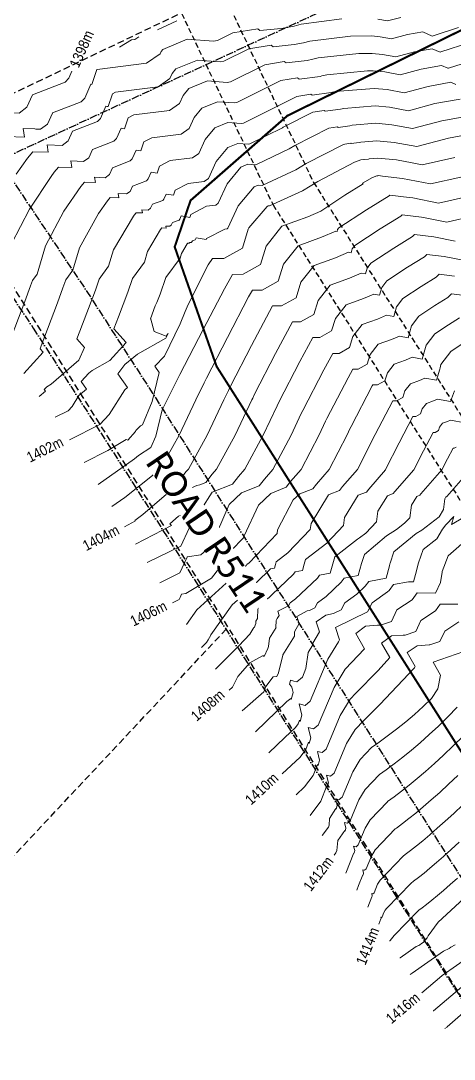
# Model space of a CAD drawing. Header units: metres. Extents: x 5688 to 19740, y -52 to 3406.
# Drawn here: x 6164.9 to 6371.4, y 2206.3 to 2700.7 of the extents above; entities that cross this region are included whole.
import ezdxf
from ezdxf.enums import TextEntityAlignment as Align

# ---------------------------------------------------------------- set-up
doc = ezdxf.new("R2010")
doc.units = ezdxf.units.M
for name, pattern in [('ACAD_ISO10W100', [18, 12, -3, 0, -3]), ('DASHED', [19.05, 12.7, -6.35]), ('HIDDEN', [9.525, 6.35, -3.175])]:
    doc.linetypes.add(name, pattern=pattern)
for name, color, linetype in [('CENTRELINES', 7, 'Continuous'), ('Contours', 7, 'Continuous'), ('LINES', 7, 'Continuous'), ('PWV_RESERVES', 7, 'Continuous'), ('SERV', 7, 'Continuous'), ('SITE', 7, 'Continuous'), ('STRAATNAME', 7, 'Continuous')]:
    doc.layers.add(name, color=color, linetype=linetype)
doc.styles.add('MM-STANDARD', font='', dxfattribs={"height": 1})
doc.styles.add('Text_Style_1', font='calibri.ttf')
doc.styles.get('MM-STANDARD').set_extended_font_data('MM-STANDARD')

# ---------------------------------------------------------------- blocks, each defined once
blk = doc.blocks.new('CONTOURS-CG')
at = {"layer": 'Contours', "color": 253, "lineweight": 9, "true_color": 0xa1a3a5}
for points, elevation in [([(30186.99, 1078.49), (30185.06, 1077.35), (30185.06, 1077.35), (30184.27, 1076.7), (30181.47, 1075.55), (30166.5, 1065.1), (30165.59, 1064.33)], 1415.5), ([(30189, 1127.36), (30185.14, 1123.83), (30181.53, 1120.59), (30178.17, 1117.65), (30175.06, 1115.01), (30172.21, 1112.65), (30169.61, 1110.59), (30167.27, 1108.81), (30166.01, 1107.89), (30154.36, 1095.81), (30153.7, 1094.96), (30153.08, 1093.93), (30152.2, 1091.82), (30151.94, 1091.6), (30151.64, 1091.68), (30151.78, 1091.11), (30151.69, 1090.79), (30151.65, 1090.86), (30150.64, 1088.3)], 1414), ([(30188.09, 1110.34), (30184.67, 1107.26), (30181.49, 1104.46), (30178.56, 1101.95), (30175.88, 1099.72), (30173.46, 1097.76), (30171.28, 1096.09), (30169.77, 1094.97), (30157.97, 1083.04), (30156.08, 1080.6), (30156.04, 1080.54), (30155.99, 1080.41), (30155.96, 1080.35), (30155.89, 1080.19)], 1414.5), ([(30191.11, 1100.53), (30178.99, 1089.32), (30174.17, 1082.74), (30173.71, 1081.82), (30172.73, 1080.74), (30171.81, 1079.68), (30171.09, 1079.09), (30170.16, 1078.54), (30170.16, 1078.54), (30169.78, 1078.22), (30168.42, 1077.67), (30160.79, 1072.34), (30160.72, 1072.29)], 1415), ([(30188.38, 1159.19), (30183.92, 1154.98), (30179.67, 1151.09), (30175.65, 1147.51), (30171.86, 1144.24), (30168.3, 1141.27), (30164.97, 1138.6), (30161.9, 1136.22), (30159.08, 1134.13), (30158.51, 1133.72), (30148.95, 1123.68), (30147.14, 1120.72), (30144.62, 1114.67), (30144.61, 1114.65), (30143.86, 1114.02), (30143, 1114.24), (30143.4, 1112.61), (30143.15, 1111.69), (30143.05, 1111.89), (30141.02, 1106.77), (30140.14, 1104.51)], 1413), ([(30190.67, 1145.15), (30186.38, 1141.12), (30182.33, 1137.41), (30178.52, 1134), (30174.95, 1130.91), (30171.63, 1128.11), (30168.56, 1125.61), (30165.76, 1123.41), (30163.21, 1121.49), (30162.26, 1120.8), (30151.33, 1109.32), (30150.11, 1107.33), (30148.4, 1103.24), (30147.9, 1102.81), (30147.32, 1102.96), (30147.59, 1101.86), (30147.42, 1101.24), (30147.35, 1101.37), (30145.39, 1096.41)], 1413.5), ([(30187.98, 1191.7), (30183.54, 1187.05), (30179.11, 1182.69), (30174.74, 1178.6), (30170.44, 1174.77), (30166.21, 1171.2), (30162.08, 1167.86), (30158.05, 1164.75), (30154.15, 1161.84), (30151, 1159.55), (30144.19, 1152.4), (30141.2, 1147.51), (30137.03, 1137.49), (30137.02, 1137.48), (30135.79, 1136.44), (30134.36, 1136.8), (30135.02, 1134.12), (30134.61, 1132.59), (30134.44, 1132.91), (30131.15, 1128.19), (30130.69, 1123.4), (30130.25, 1122.27), (30129.45, 1121.22)], 1412), ([(30190.83, 1177.92), (30186.11, 1173.25), (30181.56, 1168.89), (30177.17, 1164.85), (30172.96, 1161.11), (30168.93, 1157.67), (30165.09, 1154.51), (30161.46, 1151.64), (30158.03, 1149.04), (30154.83, 1146.69), (30154.75, 1146.63), (30146.57, 1138.04), (30144.17, 1134.12), (30140.82, 1126.08), (30140.81, 1126.06), (30139.82, 1125.23), (30138.68, 1125.52), (30139.21, 1123.37), (30138.88, 1122.14), (30138.74, 1122.4), (30134.93, 1112.72), (30134.89, 1112.62)], 1412.5), ([(30171.11, 1055.72), (30171.13, 1055.74), (30180.77, 1063.83), (30180.79, 1063.85), (30194.51, 1073.43)], 1416), ([(30176.63, 1047.11), (30176.67, 1047.14), (30193.18, 1061.13)], 1416.5), ([(30191.22, 1218.21), (30176.5, 1213.14), (30180.05, 1206.91), (30178.84, 1200.47), (30175.76, 1195.81), (30171.84, 1191.95), (30167.75, 1188.24), (30163.52, 1184.68), (30159.16, 1181.23), (30154.71, 1177.88), (30150.19, 1174.58), (30147.25, 1172.46), (30141.81, 1166.75), (30138.24, 1160.91), (30133.23, 1148.9), (30133.22, 1148.89), (30131.75, 1147.65), (30130.04, 1148.08), (30130.84, 1144.87), (30130.33, 1143.04), (30130.13, 1143.42), (30127.25, 1138.65), (30127.02, 1135.51), (30126.65, 1134.57), (30123.68, 1130.65)], 1411.5), ([(30117.92, 1140.07), (30123.05, 1146.87), (30125.83, 1153.94), (30126.06, 1153.48), (30126.65, 1155.62), (30125.72, 1159.36), (30127.71, 1158.86), (30129.43, 1160.31), (30135.27, 1174.3), (30139.43, 1181.11), (30143.49, 1185.38), (30151.18, 1192.95), (30167.63, 1210.46), (30167.99, 1211.11), (30164.26, 1217.65), (30168.94, 1220.95), (30174.63, 1221.32), (30174.91, 1221.32), (30179.74, 1222.99), (30182.08, 1227.92), (30188.74, 1232.27)], 1411), ([(30066.19, 1220.06), (30067.5, 1221.35), (30068.59, 1222.48), (30069.38, 1223.68), (30070.61, 1226.03), (30070.61, 1226.04), (30080.82, 1240.37), (30087.29, 1246.15), (30098.65, 1256.99), (30099.06, 1257.55), (30099.82, 1257.69), (30100.98, 1257.9), (30100.99, 1257.9), (30101.42, 1259.57), (30101.83, 1260.81), (30107.37, 1265.11), (30118.02, 1276.24), (30118.39, 1279.08), (30126.75, 1292.69), (30127, 1292.9), (30132, 1294.85), (30133.44, 1296.72), (30140.48, 1304.77), (30140.5, 1304.8), (30148.94, 1321.44), (30157.39, 1337.54), (30159.17, 1337.55), (30162.1, 1339.17), (30163.04, 1342.29), (30165.72, 1345.67), (30170.05, 1347.21), (30172.61, 1348.34), (30178.13, 1347.28), (30179.8, 1352.52), (30179.84, 1353.28), (30180.27, 1354.8), (30185.05, 1361.08), (30190.39, 1364.59)], 1407), ([(30072.81, 1209.84), (30084.05, 1220.93), (30089.27, 1226.37), (30091.1, 1229.64), (30091.24, 1229.4), (30092.05, 1231.57), (30092.15, 1232.57), (30092.93, 1233.83), (30092.92, 1233.86), (30093.1, 1238.38), (30093.58, 1239.23), (30093.34, 1239.96), (30095.22, 1240.88), (30095.49, 1241.4), (30096.4, 1242.06), (30110.02, 1255.05), (30110.78, 1256.05), (30114.28, 1256.7), (30114.29, 1256.71), (30115.06, 1259.74), (30115.81, 1262), (30125.9, 1269.83), (30133.82, 1278.1), (30134.32, 1282.03), (30140.92, 1292.61), (30144.75, 1294.11), (30145.85, 1295.54), (30153.9, 1304.74), (30153.92, 1304.76), (30160.43, 1317.6), (30166.94, 1330.01), (30168.32, 1330.02), (30170.57, 1331.27), (30171.3, 1333.67), (30173.36, 1336.28), (30176.7, 1337.47), (30178.68, 1338.34), (30184.9, 1337.15), (30186.74, 1342.34)], 1407.5), ([(30079.35, 1199.7), (30081.05, 1201.19), (30081.14, 1201.46), (30081.13, 1201.49), (30083.47, 1206.22), (30089.22, 1212.74), (30095.21, 1216.04), (30095.71, 1216.09), (30095.87, 1215.96), (30095.87, 1215.96), (30096.06, 1215.8), (30097.81, 1219.61), (30098.16, 1220.53), (30098.55, 1224.55), (30098.55, 1224.55), (30101.71, 1229.66), (30101.7, 1229.68), (30101.83, 1232.99), (30102.32, 1233.85), (30103.17, 1235.33), (30103.17, 1235.34), (30102.5, 1237.39), (30107.72, 1239.95), (30108.48, 1241.39), (30111.02, 1243.2), (30121.4, 1253.1), (30122.5, 1254.56), (30127.58, 1255.51), (30127.58, 1255.51), (30128.71, 1259.92), (30129.8, 1263.18), (30140.59, 1271.69), (30141.51, 1272.27), (30144.43, 1274.54), (30149.61, 1279.96), (30150.25, 1284.97), (30154.84, 1292.33), (30157.51, 1293.37), (30158.27, 1294.36), (30167.32, 1304.71), (30167.33, 1304.73), (30171.91, 1313.76), (30176.49, 1322.49), (30177.46, 1322.49), (30179.05, 1323.37), (30179.56, 1325.06), (30181.01, 1326.89), (30183.36, 1327.73), (30184.75, 1328.34), (30191.67, 1327.02)], 1408), ([(30085.61, 1189.85), (30095.94, 1198.95), (30096.49, 1200.59), (30096.42, 1200.81), (30100.41, 1206.19), (30101.92, 1206.3), (30102.05, 1206.2), (30102.89, 1208.04), (30104.91, 1216.39), (30104.93, 1216.51), (30104.98, 1216.52), (30105, 1216.61), (30110.49, 1225.49), (30110.49, 1225.51), (30110.57, 1227.6), (30112.77, 1231.45), (30112.77, 1231.46), (30111.66, 1234.81), (30116.47, 1237.49), (30117.6, 1237.72), (30120.23, 1239.01), (30121.47, 1241.38), (30125.64, 1244.35), (30132.78, 1251.16), (30134.22, 1253.07), (30140.88, 1254.31), (30140.88, 1254.31), (30142.36, 1260.09), (30143.78, 1264.37), (30154.34, 1273.19), (30159.13, 1276.28), (30162.96, 1279.26), (30165.41, 1281.81), (30166.19, 1287.91), (30168.76, 1292.04), (30170.26, 1292.63), (30170.69, 1293.19), (30180.74, 1304.68), (30180.75, 1304.7), (30183.4, 1309.91), (30186.03, 1314.95), (30186.05, 1314.96), (30186.61, 1314.96), (30187.52, 1315.47)], 1408.5), ([(30091.9, 1179.95), (30091.93, 1179.98), (30106.87, 1194.37), (30106.9, 1194.39), (30108.69, 1195.85), (30108.98, 1195.28), (30109.9, 1198.62), (30109.27, 1201.14), (30108.24, 1202.41), (30108.2, 1202.49), (30108.53, 1204.56), (30110.15, 1204.06), (30111.56, 1203.7), (30114.25, 1205.97), (30115.97, 1210.08), (30116.99, 1217.64), (30116.99, 1217.64), (30119.27, 1221.33), (30119.27, 1221.34), (30119.3, 1222.2), (30122.36, 1227.57), (30122.36, 1227.57), (30120.82, 1232.24), (30125.38, 1235.44), (30129.08, 1236.28), (30132.73, 1238.07), (30134.45, 1241.37), (30140.25, 1245.49), (30144.15, 1249.21), (30145.94, 1251.58), (30154.18, 1253.11), (30154.18, 1253.12), (30155.82, 1258.99), (30155.9, 1259.84), (30156.01, 1260.26), (30157.77, 1265.55), (30168.4, 1274.28), (30171.16, 1275.95), (30179.41, 1282.35), (30181.46, 1285.72), (30182.12, 1290.85), (30182.12, 1290.85), (30182.68, 1291.76), (30183.01, 1291.88), (30183.1, 1292.01), (30194.16, 1304.65)], 1409), ([(30104.6, 1159.98), (30113.14, 1167.88), (30115.85, 1171.47), (30117.22, 1174.96), (30117.52, 1174.38), (30118.27, 1177.12), (30117.09, 1181.92), (30119.64, 1181.28), (30121.84, 1183.14), (30129.33, 1201.09), (30134.68, 1209.83), (30143.89, 1219.5), (30139.79, 1226.68), (30144.4, 1230.2), (30150.05, 1230.68), (30151.47, 1230.7), (30156.77, 1232.53), (30159.33, 1237.95), (30166.64, 1242.72), (30168.89, 1246.14), (30177.69, 1246.02), (30177.69, 1246.02), (30180.03, 1251.05), (30180.84, 1255.91), (30180.93, 1256.19), (30183.65, 1263.76), (30194, 1272.78)], 1410), ([(30111.31, 1150), (30115.35, 1153.75), (30119.45, 1159.17), (30121.53, 1164.45), (30121.79, 1163.93), (30122.46, 1166.37), (30121.41, 1170.64), (30123.68, 1170.07), (30125.63, 1171.72), (30132.3, 1187.7), (30137.05, 1195.47), (30139.74, 1198.29), (30150.44, 1209.13), (30155.94, 1215.31), (30152.03, 1222.16), (30156.67, 1225.57), (30162.34, 1226), (30163.19, 1226.01), (30168.25, 1227.76), (30170.7, 1232.94), (30177.69, 1237.49), (30179.84, 1240.76), (30188.25, 1240.65)], 1410.5), ([(30046.32, 1250.94), (30055.92, 1255.64), (30059.42, 1263.16), (30059.42, 1263.17), (30065.96, 1264.19), (30073.3, 1270.71), (30073.84, 1272.54), (30073.82, 1273.53), (30073.77, 1275.35), (30073.77, 1275.37), (30079.37, 1288.17), (30085.24, 1293.75), (30093.74, 1297.08), (30096.19, 1300.26), (30100.24, 1304.9), (30108.92, 1321.25), (30113.76, 1331.53), (30114.49, 1332.97), (30124.52, 1352.34), (30128.73, 1360.11), (30131.73, 1360.13), (30136.67, 1362.87), (30138.26, 1368.12), (30142.78, 1373.82), (30150.07, 1376.43), (30154.4, 1378.33), (30157.84, 1377.67), (30159.16, 1382.35), (30162.14, 1386.25), (30170.85, 1391.98), (30177.97, 1396.39), (30179.43, 1397.84), (30186.77, 1396.95)], 1405.5), ([(30052.38, 1241.4), (30055.52, 1242.94), (30055.99, 1243.95), (30056.66, 1245.4), (30056.67, 1245.4), (30058.81, 1245.74), (30070.99, 1253.11), (30079.74, 1264.34), (30080.26, 1266.08), (30086.43, 1272.53), (30086.43, 1272.53), (30086.52, 1273.2), (30093.32, 1287.78), (30099.16, 1293.47), (30106.5, 1296.34), (30108.61, 1299.08), (30113.64, 1304.83), (30113.66, 1304.86), (30122.24, 1321.27), (30125.34, 1327.88), (30125.97, 1329.12), (30136.01, 1348.49), (30138.28, 1352.59), (30140.88, 1352.6), (30145.15, 1354.97), (30146.52, 1359.51), (30150.42, 1364.44), (30156.73, 1366.69), (30160.47, 1368.33), (30164.6, 1367.54), (30166.2, 1373.16), (30169.78, 1377.86), (30177.36, 1382.85), (30183.57, 1386.69), (30185.32, 1388.43), (30191.72, 1387.66)], 1406), ([(30059.04, 1231.05), (30059.05, 1231.06), (30063.98, 1237.99), (30077.94, 1250.71), (30082.53, 1254.58), (30085.22, 1256.98), (30087.27, 1258.94), (30087.34, 1259.04), (30087.69, 1259.1), (30087.77, 1259.4), (30087.84, 1259.62), (30088.84, 1260.4), (30102.23, 1274.39), (30102.45, 1276.14), (30109.87, 1290.34), (30113.08, 1293.18), (30119.25, 1295.59), (30121.02, 1297.9), (30127.06, 1304.8), (30127.08, 1304.83), (30135.55, 1321.29), (30136.93, 1324.24), (30137.46, 1325.28), (30147.51, 1344.64), (30147.83, 1345.06), (30150.03, 1345.07), (30153.62, 1347.07), (30154.78, 1350.9), (30158.07, 1355.05), (30163.39, 1356.95), (30166.54, 1358.33), (30171.37, 1357.41), (30173.23, 1363.98), (30177.42, 1369.47), (30183.87, 1373.72), (30189.16, 1376.99)], 1406.5), ([(30199.44, 1286.94), (30185.25, 1278.62), (30186.48, 1282.46), (30182.65, 1278.5), (30181.09, 1276.41), (30178.29, 1271.81), (30178.28, 1271.81), (30171.76, 1266.74), (30171.76, 1266.74), (30169.66, 1260.43), (30168.22, 1254.82), (30167.13, 1251.39), (30164.78, 1251.42), (30157.66, 1250.09), (30155.53, 1247.27), (30154.87, 1246.64), (30147.46, 1241.37), (30147.44, 1241.36), (30145.24, 1237.14), (30145.24, 1237.13), (30129.99, 1229.66), (30131.95, 1223.69), (30131.43, 1222.77), (30126.39, 1214.55), (30126.36, 1214.49), (30118.05, 1194.56), (30118.05, 1194.55), (30115.6, 1192.49), (30112.77, 1193.2), (30114.08, 1187.87), (30113.25, 1184.83), (30112.92, 1185.48), (30112.25, 1183.76), (30110.92, 1182.01), (30105.83, 1177.3), (30098.21, 1169.97)], 1409.5), ([(30023.47, 1287.14), (30029.72, 1291.57), (30044.53, 1303.23), (30046.33, 1304.72), (30046.53, 1304.98), (30046.57, 1305.03), (30055.58, 1321.22), (30063.59, 1337.92), (30067.42, 1346.12), (30068.55, 1348.33), (30078.56, 1367.71), (30088.63, 1387.06), (30090.51, 1390.21), (30095.15, 1390.24), (30102.77, 1394.47), (30105.22, 1402.57), (30112.19, 1411.37), (30123.45, 1415.38), (30130.13, 1418.31), (30130.77, 1418.19), (30131.02, 1419.07), (30131.59, 1419.81), (30144.79, 1428.49), (30155.6, 1435.19), (30155.87, 1435.45), (30165.18, 1434.39), (30166.96, 1434.11), (30179.17, 1431.69), (30192.48, 1434.72)], 1403.5), ([(30029.46, 1277.59), (30034.74, 1280.32), (30034.47, 1280.54), (30038.28, 1283.48), (30054.01, 1296.97), (30053.94, 1297.69), (30053.84, 1298.65), (30053.85, 1298.66), (30055.49, 1299.3), (30058.94, 1303.8), (30059.99, 1305), (30068.92, 1321.23), (30076.89, 1337.94), (30079.01, 1342.47), (30080.03, 1344.49), (30090.05, 1363.87), (30100.06, 1382.69), (30104.3, 1382.71), (30111.24, 1386.57), (30113.48, 1393.96), (30119.84, 1401.98), (30130.1, 1405.64), (30136.2, 1408.31), (30137.54, 1408.06), (30138.06, 1409.89), (30139.22, 1411.42), (30151.3, 1419.36), (30161.2, 1425.49), (30161.76, 1426.05), (30171.07, 1424.96), (30171.91, 1424.82), (30183.09, 1422.6), (30195.27, 1425.38)], 1404), ([(30034.72, 1269.25), (30051.99, 1278.21), (30051.13, 1278.91), (30055.2, 1282.64), (30056.81, 1283.3), (30058.09, 1284.29), (30059.1, 1286.1), (30060.02, 1286.01), (30059.3, 1291.09), (30058.93, 1294.92), (30063.93, 1297.25), (30065.49, 1297.49), (30068.24, 1298.56), (30071.36, 1302.62), (30073.41, 1304.96), (30082.26, 1321.23), (30090.19, 1337.97), (30090.59, 1338.82), (30091.52, 1340.65), (30101.54, 1360.03), (30109.62, 1375.16), (30113.44, 1375.18), (30119.72, 1378.67), (30121.74, 1385.35), (30127.48, 1392.6), (30136.76, 1395.91), (30142.27, 1398.32), (30144.31, 1397.93), (30145.09, 1400.71), (30146.86, 1403.03), (30157.82, 1410.24), (30166.79, 1415.79), (30167.65, 1416.64), (30176.86, 1415.53), (30187.01, 1413.52)], 1404.5), ([(30040.27, 1260.48), (30056.33, 1268.34), (30060.28, 1276.86), (30060.26, 1277.07), (30061.03, 1278.46), (30066.73, 1277.89), (30066.24, 1281.35), (30066.13, 1285.72), (30071.31, 1294.04), (30080.99, 1297.82), (30083.77, 1301.44), (30086.83, 1304.93), (30095.6, 1321.24), (30102.18, 1335.18), (30103, 1336.81), (30113.02, 1356.18), (30119.17, 1367.64), (30122.59, 1367.66), (30128.19, 1370.77), (30130, 1376.73), (30135.13, 1383.21), (30143.42, 1386.17), (30148.33, 1388.32), (30151.07, 1387.8), (30152.13, 1391.53), (30154.5, 1394.64), (30164.33, 1401.11), (30172.38, 1406.09), (30173.54, 1407.24), (30181.81, 1406.24), (30190.93, 1404.43)], 1405), ([(30182.07, 1038.63), (30183.17, 1039.33), (30183.25, 1039.42), (30198.41, 1052.81)], 1417), ([(30003.34, 1318.95), (30017.79, 1326.18), (30022.3, 1331.02), (30029.64, 1342.82), (30029.64, 1342.83), (30030.95, 1343.92), (30026.4, 1350.35), (30029.65, 1354.87), (30033.94, 1358.36), (30035.74, 1359.74), (30049.22, 1367.29), (30049.22, 1367.3), (30050.28, 1369.51), (30049.44, 1368.3), (30043.74, 1370.56), (30042.01, 1376.41), (30041.99, 1376.53), (30044.11, 1382.71), (30044.99, 1384.3), (30045.01, 1384.36), (30046.48, 1388.26), (30049.15, 1396.16), (30056.02, 1405.43), (30056.02, 1405.43), (30056.68, 1407.64), (30059.42, 1412.24), (30059.7, 1412.57), (30060.55, 1412.55), (30060.48, 1412.97), (30061.3, 1412.92), (30061.64, 1413.17), (30061.87, 1413.7), (30063.25, 1414.23), (30063.42, 1414.41), (30063.71, 1415.07), (30068.38, 1414.3), (30068.38, 1414.3), (30068.55, 1414.76), (30077.27, 1419.29), (30078.47, 1419.45), (30078.8, 1419.68), (30083.6, 1430.38), (30091.22, 1439.47), (30093.13, 1440.26), (30095.16, 1440.1), (30095.48, 1440.15), (30111.15, 1447.54), (30116.14, 1450.53), (30133.78, 1459.52), (30134.51, 1459.76), (30137.28, 1460.23), (30137.53, 1460.02), (30141.3, 1460.52), (30142.08, 1460.73), (30149.74, 1461.35), (30157.98, 1460.58), (30168.79, 1458.56), (30183.88, 1462.61), (30198.27, 1465.21)], 1402), ([(30010.24, 1308.22), (30021.52, 1313.86), (30030.28, 1319.09), (30031.1, 1318.72), (30034.7, 1322.88), (30034.97, 1323.35), (30035.24, 1323.68), (30037.1, 1325.54), (30038.04, 1326.15), (30042.72, 1337.27), (30046.11, 1351), (30043.97, 1354.03), (30048.66, 1358.75), (30056.03, 1374.12), (30058.41, 1380.06), (30059.9, 1383.33), (30069.41, 1402.32), (30071.4, 1405.26), (30076.86, 1405.3), (30085.82, 1410.27), (30088.52, 1419.19), (30088.83, 1419.87), (30097.43, 1430.12), (30097.94, 1430.34), (30098.49, 1430.3), (30098.58, 1430.31), (30114.33, 1437.54), (30121.64, 1441.9), (30139.13, 1451.18), (30142.14, 1452.2), (30143.6, 1452.45), (30143.73, 1452.34), (30145.72, 1452.6), (30146.13, 1452.71), (30150.17, 1453.04), (30159.09, 1452.21), (30166.6, 1450.8), (30171.33, 1449.86), (30186.89, 1453.4)], 1402.5), ([(30016.91, 1297.64), (30034.31, 1309.97), (30036.17, 1311.44), (30036.18, 1311.45), (30042.09, 1315.34), (30044.38, 1320.77), (30047.45, 1333.24), (30047.45, 1333.24), (30055.95, 1350.02), (30067.07, 1371.56), (30077.14, 1390.91), (30080.96, 1397.74), (30086.01, 1397.77), (30094.29, 1402.37), (30096.97, 1411.18), (30104.54, 1420.75), (30116.79, 1425.12), (30123.05, 1427.87), (30134.5, 1435.48), (30143.22, 1440.91), (30142.84, 1441.16), (30147.61, 1443.92), (30149.78, 1444.64), (30149.93, 1444.67), (30149.94, 1444.66), (30150.15, 1444.68), (30150.19, 1444.7), (30150.6, 1444.73), (30152.42, 1444.56), (30162, 1443.4), (30175.25, 1440.77), (30189.69, 1444.06)], 1403), ([(29981.56, 1350.55), (29990.78, 1360.69), (29989.3, 1362.32), (29989.85, 1363.75), (29997.64, 1384.22), (30000.23, 1391.26), (30001.55, 1395.15), (30004.93, 1399.71), (30004.93, 1399.71), (30008.14, 1410.4), (30017.18, 1426.64), (30021.39, 1432.68), (30022.75, 1434.31), (30026.87, 1434.21), (30026.55, 1436.22), (30030.55, 1436.02), (30032.16, 1437.23), (30033.27, 1439.78), (30033.28, 1439.78), (30039.98, 1442.34), (30040.78, 1443.21), (30042.2, 1446.42), (30045.03, 1445.95), (30045.03, 1445.96), (30046.21, 1449.26), (30051.24, 1451.88), (30061.98, 1453.24), (30061.98, 1453.24), (30064.95, 1455.3), (30067.91, 1461.89), (30072.61, 1467.49), (30078.68, 1470.02), (30085.17, 1469.53), (30086.19, 1469.66), (30111.61, 1482.44), (30118.3, 1483.58), (30118.9, 1483.05), (30128.03, 1484.27), (30129.91, 1484.77), (30129.92, 1484.78), (30148.45, 1486.29), (30154.65, 1485.71), (30162.78, 1484.19), (30174.12, 1487.23), (30184.95, 1489.19), (30187.29, 1488.16)], 1400.5), ([(29988.83, 1339.56), (29991.87, 1342.1), (29991.25, 1342.98), (29992.52, 1344.26), (29994.53, 1345.38), (29994.53, 1345.38), (30007.81, 1356.95), (30010.55, 1362.99), (30006.86, 1367.06), (30008.24, 1370.62), (30015.65, 1390.26), (30017.41, 1395.49), (30021.96, 1401.62), (30021.96, 1401.62), (30024.32, 1409.48), (30033.78, 1425.47), (30034.06, 1425.87), (30035.06, 1427.07), (30038.09, 1426.99), (30037.86, 1428.47), (30040.8, 1428.32), (30041.99, 1429.21), (30042.31, 1429.95), (30042.8, 1431.08), (30042.81, 1431.09), (30047.74, 1432.97), (30048.32, 1433.61), (30049.37, 1435.97), (30052.82, 1435.4), (30052.82, 1435.4), (30053.65, 1437.76), (30059.92, 1441.02), (30067.48, 1441.97), (30067.48, 1441.97), (30069.57, 1443.43), (30073.14, 1451.39), (30078.81, 1458.15), (30083.49, 1460.1), (30088.5, 1459.72), (30089.29, 1459.82), (30104.78, 1467.57), (30105.15, 1467.79), (30119.24, 1474.88), (30124.63, 1475.79), (30125.11, 1475.37), (30132.46, 1476.36), (30133.96, 1476.76), (30133.97, 1476.76), (30148.88, 1477.98), (30155.76, 1477.34), (30164.78, 1475.64), (30177.37, 1479.03), (30189.39, 1481.2)], 1401), ([(29996.45, 1329.68), (30002.68, 1332.81), (30004.63, 1334.89), (30007.8, 1339.99), (30007.8, 1339.99), (30011.41, 1343.01), (30008.82, 1346.66), (30012.51, 1350.75), (30014.13, 1352), (30022.48, 1356.68), (30022.48, 1356.68), (30030.32, 1365.29), (30024.42, 1371.8), (30026.62, 1377.49), (30031.07, 1389.26), (30033.28, 1395.83), (30038.99, 1403.53), (30038.99, 1403.53), (30040.5, 1408.56), (30046.74, 1419.05), (30047.38, 1419.82), (30049.32, 1419.77), (30049.17, 1420.72), (30051.05, 1420.62), (30051.81, 1421.19), (30052.34, 1422.39), (30055.5, 1423.6), (30055.87, 1424.01), (30056.54, 1425.52), (30060.6, 1424.85), (30060.6, 1424.85), (30061.1, 1426.26), (30068.59, 1430.16), (30072.97, 1430.71), (30072.97, 1430.71), (30074.18, 1431.55), (30078.37, 1440.88), (30085.02, 1448.81), (30088.31, 1450.18), (30091.83, 1449.91), (30092.38, 1449.98), (30107.97, 1457.55), (30110.64, 1459.16), (30126.88, 1467.32), (30130.95, 1468.01), (30131.32, 1467.69), (30136.88, 1468.44), (30138.03, 1468.74), (30149.31, 1469.67), (30156.87, 1468.96), (30166.79, 1467.1), (30180.62, 1470.82), (30193.83, 1473.21)], 1401.5), ([(29977.98, 1445.46), (29983.36, 1453.13), (29985.8, 1456.05), (29993.19, 1455.87), (29992.62, 1459.48), (29999.79, 1459.12), (30002.69, 1461.28), (30004.69, 1465.86), (30004.69, 1465.86), (30016.72, 1470.45), (30018.14, 1472.01), (30020.7, 1477.77), (30021.18, 1477.7), (30021.68, 1477.61), (30021.68, 1477.61), (30023.86, 1483.76), (30025.22, 1484.47), (30045.49, 1487.03), (30045.49, 1487.03), (30051.11, 1490.93), (30052.22, 1493.41), (30053.99, 1495.52), (30064.23, 1499.77), (30075.18, 1498.95), (30076.9, 1499.18), (30088.7, 1505.11), (30099.33, 1506.92), (30100.28, 1506.09), (30110.31, 1507.15), (30114.77, 1508.03), (30117.75, 1508.82), (30117.76, 1508.82), (30137.13, 1511.14), (30147.16, 1511.23), (30151.31, 1510.84), (30156.76, 1509.82), (30164.37, 1511.86), (30171.63, 1513.18), (30176.13, 1511.18), (30176.14, 1511.18), (30176.61, 1511.3), (30188.71, 1515.2)], 1399), ([(29975.78, 1412.24), (29984.25, 1428.82), (29994.6, 1444.28), (29996.04, 1446.32), (29998.12, 1448.81), (30004.41, 1448.65), (30003.93, 1451.73), (30010.04, 1451.42), (30012.51, 1453.26), (30014.22, 1457.17), (30014.22, 1457.17), (30024.47, 1461.08), (30025.69, 1462.41), (30027.87, 1467.32), (30029.47, 1467.06), (30029.47, 1467.06), (30031.31, 1472.26), (30033.9, 1473.61), (30050.99, 1475.76), (30050.99, 1475.76), (30055.72, 1479.05), (30057.45, 1482.9), (30060.2, 1486.18), (30069.05, 1489.85), (30078.51, 1489.14), (30079.99, 1489.34), (30096.34, 1497.55), (30105.65, 1499.14), (30106.48, 1498.41), (30116.5, 1499.58), (30119.19, 1500.11), (30121.81, 1500.81), (30121.81, 1500.81), (30141.2, 1502.9), (30147.59, 1502.92), (30152.42, 1502.47), (30158.77, 1501.28), (30167.62, 1503.65), (30176.07, 1505.18), (30179.85, 1503.5), (30179.85, 1503.5), (30180.25, 1503.6), (30194.05, 1508.05)], 1399.5), ([(29974.26, 1364.27), (29982.03, 1384.85), (29984.82, 1392.26), (29985.68, 1394.81), (29987.9, 1397.81), (29987.9, 1397.81), (29991.96, 1411.32), (30000.67, 1427.75), (30008.71, 1439.5), (30010.43, 1441.56), (30015.64, 1441.43), (30015.24, 1443.97), (30020.29, 1443.72), (30022.34, 1445.24), (30023.75, 1448.47), (30023.75, 1448.47), (30032.23, 1451.71), (30033.23, 1452.81), (30035.03, 1456.87), (30037.25, 1456.51), (30037.25, 1456.51), (30038.76, 1460.76), (30042.57, 1462.74), (30056.49, 1464.5), (30056.49, 1464.5), (30060.34, 1467.18), (30062.68, 1472.4), (30066.4, 1476.83), (30073.86, 1479.93), (30081.84, 1479.33), (30083.09, 1479.5), (30103.97, 1489.99), (30111.98, 1491.36), (30112.69, 1490.73), (30122.7, 1492.01), (30123.61, 1492.19), (30125.86, 1492.79), (30125.87, 1492.79), (30145.28, 1494.62), (30148.02, 1494.61), (30153.54, 1494.09), (30160.77, 1492.73), (30170.87, 1495.44), (30180.51, 1497.19), (30183.57, 1495.83), (30183.57, 1495.83), (30183.9, 1495.91), (30199.38, 1500.9)], 1400), ([(29973.48, 1463.3), (29981.96, 1463.09), (29981.31, 1467.23), (29986.81, 1467.09), (29987.24, 1466.93), (29989.54, 1466.82), (29992.86, 1469.3), (29995.16, 1474.55), (29995.16, 1474.56), (30008.96, 1479.82), (30010.6, 1481.61), (30013.53, 1488.23), (30013.9, 1488.16), (30016.42, 1495.26), (30016.55, 1495.33), (30040, 1498.29), (30040, 1498.29), (30046.49, 1502.8), (30046.99, 1503.91), (30047.79, 1504.86), (30059.42, 1509.69), (30071.85, 1508.76), (30073.8, 1509.02), (30081.07, 1512.67), (30093, 1514.7), (30094.07, 1513.77), (30104.12, 1514.74), (30110.35, 1515.94), (30113.7, 1516.84), (30113.71, 1516.84), (30133.06, 1519.32)], 1398.5), ([(30150.2, 1519.22), (30154.76, 1518.36), (30161.12, 1520.07)], 1398.5), ([(30054.51, 1518.37), (30045.21, 1514.2)], 1398), ([(30027.08, 1505.86), (30027.09, 1505.86), (30032.87, 1509.35), (30034.5, 1509.56), (30034.5, 1509.56), (30036.39, 1510.87)], 1398), ([(29930.92, 1432.49), (29932.57, 1432.89), (29932.57, 1432.91), (29937.31, 1448.87), (29942.18, 1455.37), (29943.28, 1455.98), (29943.6, 1455.14), (29943.6, 1448.05), (29948.44, 1450.67), (29948.46, 1450.69), (29958.01, 1466.76), (29961.17, 1470.55), (29970.74, 1470.31), (29970, 1474.98), (29975.51, 1475.08), (29976.69, 1474.65), (29979.28, 1474.52), (29983.04, 1477.31), (29985.63, 1483.25), (29985.63, 1483.25), (30001.21, 1489.19), (30003.05, 1491.21), (30004.47, 1494.4)], 1398)]:
    blk.add_lwpolyline(points, dxfattribs=dict(at, elevation=elevation))
at = {"layer": 'Contours', "color": 253, "true_color": 0xa1a3a5, "style": 'MM-STANDARD', "width": 0.9}
for s, rotation, p in [('1398m', 66.103, (30009.1, 1505.07, 1397.86)), ('1402m', 26.5913, (29991.61, 1314.36, 1401.12)), ('1404m', 27.4035, (30018.27, 1272.31, 1403.78)), ('1406m', 26.0807, (30040.95, 1236.29, 1406.24)), ('1408m', 41.3847, (30069.14, 1192.57, 1407.9)), ('1410m', 42.7861, (30094.86, 1152.83, 1409.9)), ('1412m', 52.9374, (30121.81, 1112.41, 1412.18)), ('1414m', 68.5078, (30145.31, 1077.92, 1415.45)), ('1416m', 40.0201, (30162.1, 1048.44, 1416.95))]:
    blk.add_text(s, height=5, rotation=rotation, dxfattribs=at).set_placement(p, align=Align.MIDDLE)

msp = doc.modelspace()

# ---------------------------------------------------------------- linework, layer by layer
at = {"layer": 'CENTRELINES', "color": 251, "linetype": 'ACAD_ISO10W100', "ltscale": 0.3, "true_color": 0x636466, "flags": 128}
for points in [[(7110.417, 3383.203), (6936.911, 3174.974), (6790.571, 3012.814), (6715.209, 2946.058), (6635.427, 2884.274), (6532.868, 2823.648), (6482.325, 2793.152), (6402.764, 2748.851), (6153.842, 2633.863)], [(5688.805, 3103.893), (5948.409, 2861.028), (5991.976, 2819.703), (6036.694, 2774.403), (6105.899, 2695.952), (6161.525, 2623.912), (6196.729, 2571.239), (6229.17, 2521.008), (6802.209, 1622.221), (6978.978, 1344.418), (7091.058, 1161.872), (7184.897, 989.621), (7296.815, 773.514), (7348.564, 673.441), (7490.381, 399.383)]]:
    msp.add_lwpolyline(points, dxfattribs=at)
at = {"layer": 'LINES', "color": 251, "linetype": 'HIDDEN', "ltscale": 0.5, "true_color": 0x636466}
msp.add_line((6058.619, 2193.382), (6263.664, 2411.968), dxfattribs=at)
msp.add_lwpolyline([(7024.666, 1328.899), (6956.098, 1317.693), (6578.933, 1912.828), (6116.599, 2644.804), (6784.004, 2963.686)], dxfattribs=at)
at = {"layer": 'PWV_RESERVES', "color": 251, "linetype": 'ACAD_ISO10W100', "ltscale": 0.3, "true_color": 0x636466}
for points in [[(7524.892, 399.383), (7371.507, 695.993), (7363.777, 753.224), (7353.711, 772.756), (7315.896, 803.392), (7212.381, 1003.63), (7117.791, 1177.117), (7004.763, 1361.337), (6828.202, 1638.928), (6258.189, 2536.097), (6238.218, 2593.021), (6245.772, 2615.119), (6291.889, 2655.461), (6417.26, 2717.109), (6555.092, 2787.485), (6655.825, 2857.808), (6797.535, 2974.863), (6886.03, 3059.837), (6936.23, 3119.259), (7139.492, 3359.193)], [(5689.306, 3061.339), (5927.211, 2838.695), (5970.324, 2797.787), (6014.066, 2753.46), (6082.013, 2676.408), (6136.361, 2605.998), (6170.832, 2554.402), (6203.083, 2504.447), (6775.916, 1605.637), (6952.488, 1328.036), (7063.986, 1146.366), (7157.256, 975.09), (7266.569, 763.921), (7275.129, 703.82), (7292.696, 685.446), (7322.89, 654.971), (7455.093, 399.383)]]:
    msp.add_lwpolyline(points, dxfattribs=at)
at = {"layer": 'SERV', "color": 251, "linetype": 'DASHED', "ltscale": 0.2, "true_color": 0x636466}
for p, q in [((6261.408, 2713.523), (6304.368, 2623.69)), ((6241.561, 2704.032), (6285.084, 2613.021)), ((6304.368, 2623.69), (6701.595, 1996.623)), ((6285.084, 2613.021), (6671.624, 2002.824))]:
    msp.add_line(p, q, dxfattribs=at)
at = {"layer": 'SITE', "color": 251, "linetype": 'HIDDEN', "ltscale": 0.5, "true_color": 0x636466, "const_width": 1}
msp.add_lwpolyline([(6939.747, 1463.556), (6828.202, 1638.928), (6687.274, 1860.74), (6667.434, 1926.045), (6670.909, 1948.542), (6657.227, 1969.581), (6635.856, 1974.603), (6583.716, 2023.735), (6258.189, 2536.097), (6238.218, 2593.021), (6245.772, 2615.119), (6291.889, 2655.461), (6417.26, 2717.109), (6555.092, 2787.485), (6655.825, 2857.808), (6784.004, 2963.686), (7258.675, 3190.481)], dxfattribs=at)

# ---------------------------------------------------------------- block references
at = {"layer": 'Contours', "color": 215, "linetype": 'Continuous', "true_color": 0xa953a0}
msp.add_blockref('CONTOURS-CG', (-23815.222, 1182.208), dxfattribs=at)

# ---------------------------------------------------------------- next in the draw order: texts
at = {"layer": 'STRAATNAME', "color": 251, "linetype": 'Continuous', "true_color": 0x636466, "insert": (6223.868, 2490.324), "char_height": 12, "attachment_point": 7, "rotation": 304, "style": 'Text_Style_1', "bg_fill": 3, "box_fill_scale": 1, "bg_fill_color": 256, "bg_fill_transparency": 0}
msp.add_mtext('ROAD R511', dxfattribs=at)

doc.saveas('drawing.dxf')
